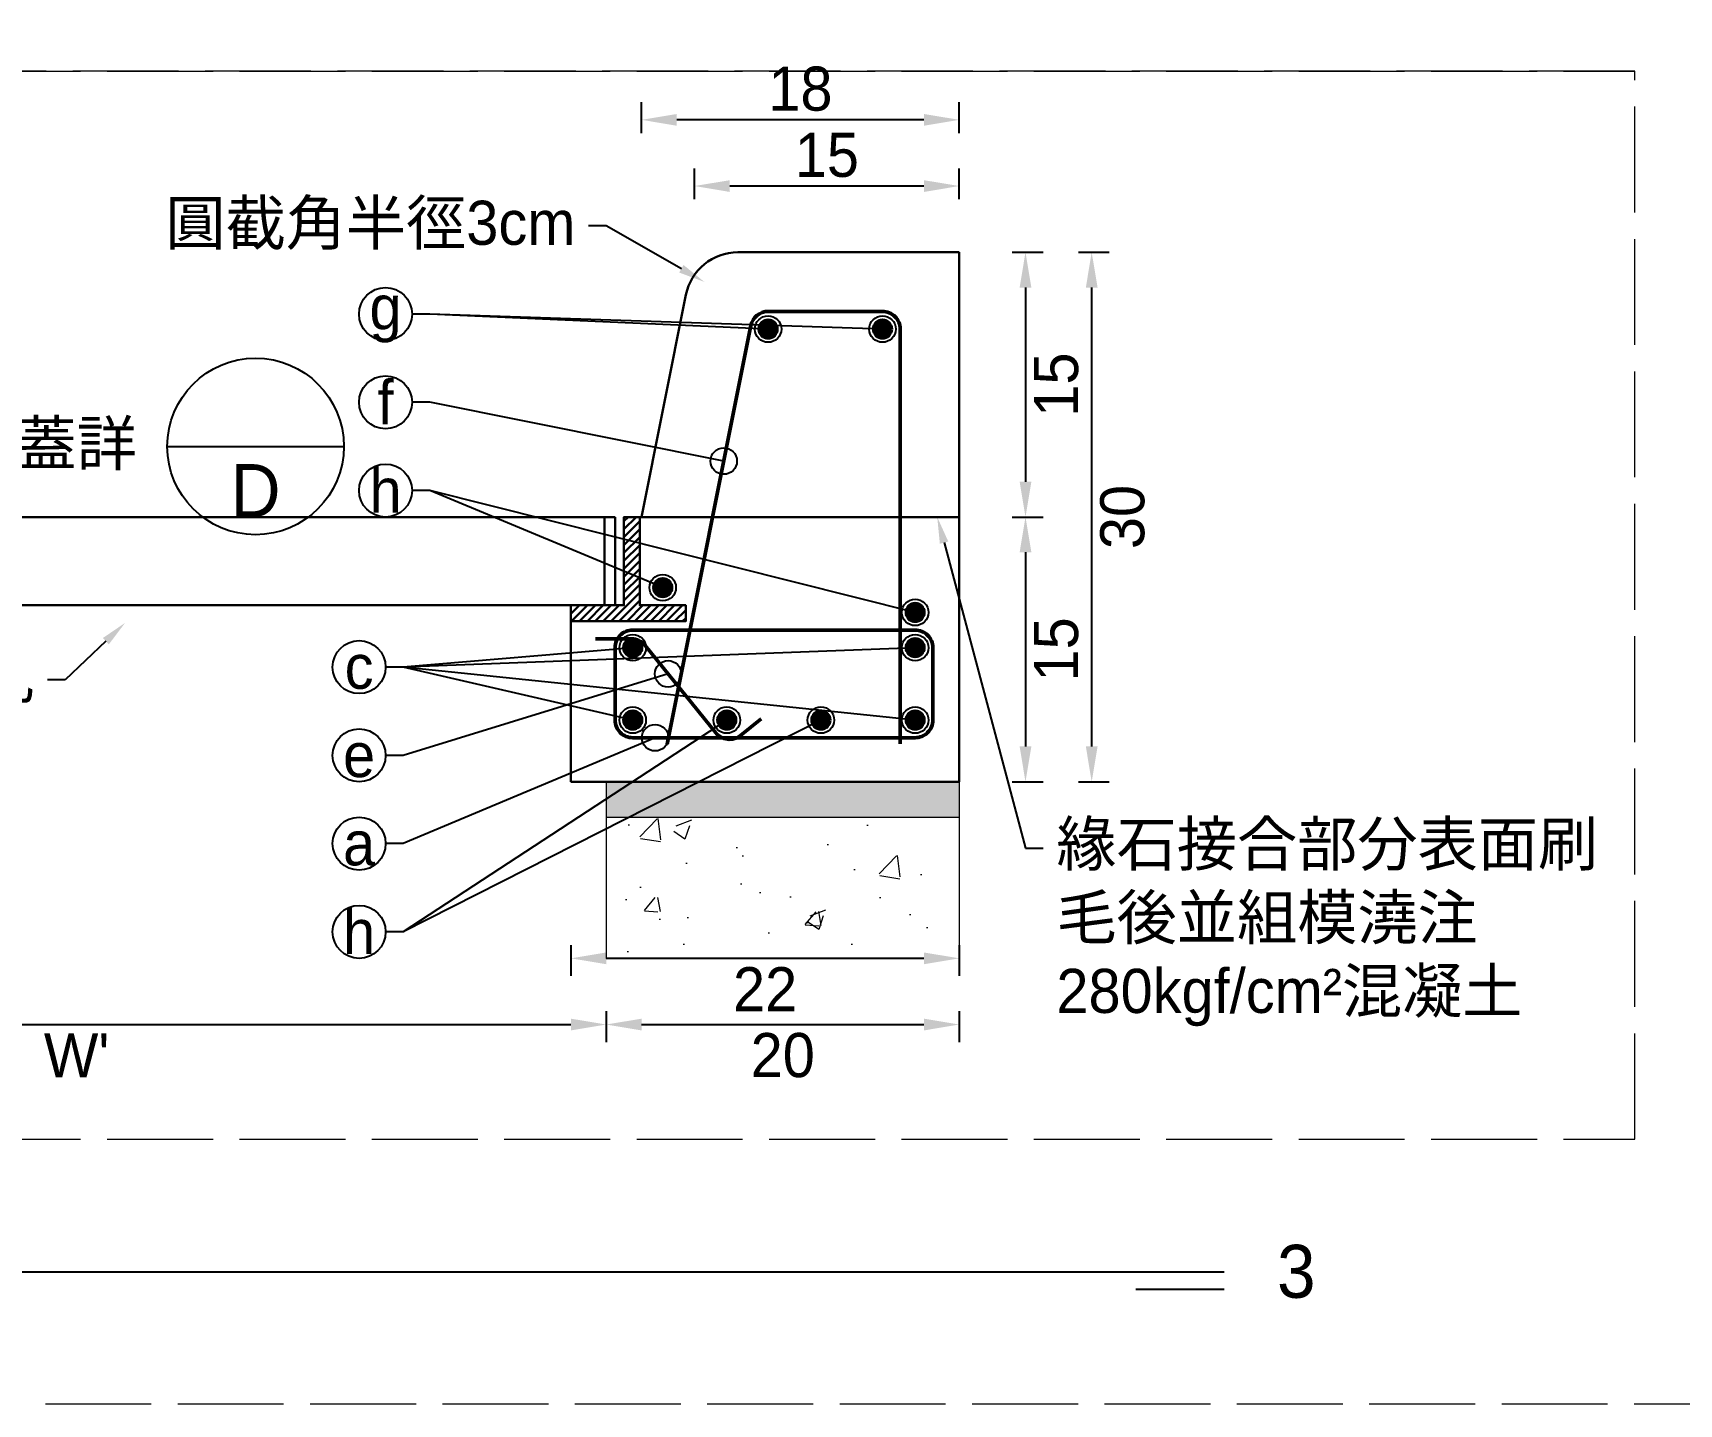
# Model space of a CAD drawing. Extents: x -2931 to 4779, y -2120 to 304.
# Drawn here: x -789.3 to -602.8, y -1964.5 to -1809.1 of the extents above; entities that cross this region are included whole.
import ezdxf
from ezdxf import colors
from ezdxf.entities.mleader import LeaderData, LeaderLine
from ezdxf.math import Vec2, Vec3

# ---------------------------------------------------------------- set-up
doc = ezdxf.new("R2010")
doc.units = 0
doc.header["$MEASUREMENT"] = 0
doc.linetypes.add('ACAD_ISO02W100', pattern=[15, 12, -3])
doc.layers.add('一、4.基本-隱藏', color=9, linetype='ACAD_ISO02W100', lineweight=20, plot=False)
doc.layers.add('三、3.文字-註解文字', color=2, linetype='Continuous')
for name, color, linetype, lineweight in [('二、1.繪圖-既有設施', 8, 'Continuous', 20), ('二、2.繪圖-施作項目', 181, 'Continuous', 30), ('二、5.繪圖-鋼筋', 60, 'Continuous', 50), ('二、6.繪圖-其他施作項目', 35, 'Continuous', 30)]:
    doc.layers.add(name, color=color, linetype=linetype, lineweight=lineweight)
doc.styles.add('次圖名(詳圖)', font='MS PGothic.ttf', dxfattribs={"height": 6})
doc.styles.add('註解文字', font='MS PGothic.ttf', dxfattribs={"height": 5})
doc.styles.add('註解文字(詳圖)', font='MS PGothic.ttf', dxfattribs={"height": 6})
doc.linetypes.add('ZIGZAG', pattern='A,0.00254,-5.08,[131,ltypeshp.shx,S=5.08,R=0,X=-5.08,Y=0],-10.16,[131,ltypeshp.shx,S=5.08,R=180,X=5.08,Y=0],-5.08', length=20.32254)
doc.dimstyles.new('註解文字', dxfattribs={"dimtxt": 5, "dimasz": 4, "dimexe": 2, "dimexo": 2.5, "dimgap": 1, "dimtad": 2, "dimzin": 0, "dimdsep": 46, "dimtxsty": '註解文字', "dimcen": 0.1, "dimclrd": 256, "dimclre": 256, "dimclrt": 256, "dimadec": 0, "dimazin": 0, "dimtfac": 1, "dimtofl": 0, "dimtmove": 0, "dimatfit": 3, "dimfxl": 1.5, "dimfxlon": 1, "dimtolj": 1, "dimtzin": 0, "dimlwd": -1, "dimlwe": -1, "dimarcsym": 1})

# ---------------------------------------------------------------- blocks, each defined once
blk = doc.blocks.new('*D177')
at = {"layer": 'Defpoints', "color": 0, "transparency": 16777216}
for p in [(-844.31, -1893.96), (-724.31, -1893.96), (-724.31, -1921.46)]:
    blk.add_point(p, dxfattribs=at)
at = {"layer": '三、3.文字-註解文字', "transparency": 16777216}
for p, q in [((-844.31, -1919.96), (-844.31, -1923.46)), ((-724.31, -1919.96), (-724.31, -1923.46)), ((-840.31, -1921.46), (-728.31, -1921.46))]:
    blk.add_line(p, q, dxfattribs=at)
for points in [[(-840.31, -1920.8), (-840.31, -1922.13), (-844.31, -1921.46)], [(-728.31, -1920.8), (-728.31, -1922.13), (-724.31, -1921.46)]]:
    blk.add_solid(points, dxfattribs=at)
at = {"layer": '三、3.文字-註解文字', "transparency": 16777216, "insert": (-784.31, -1924.96), "char_height": 5, "attachment_point": 5, "style": '註解文字'}
blk.add_mtext("\\A1;W'", dxfattribs=at)
blk = doc.blocks.new('*D178')
at = {"layer": 'Defpoints', "color": 0, "transparency": 16777216}
for p in [(-724.31, -1893.96), (-684.31, -1893.96), (-684.31, -1921.46)]:
    blk.add_point(p, dxfattribs=at)
at = {"layer": '三、3.文字-註解文字', "transparency": 16777216}
for p, q in [((-724.31, -1919.96), (-724.31, -1923.46)), ((-684.31, -1919.96), (-684.31, -1923.46)), ((-720.31, -1921.46), (-688.31, -1921.46))]:
    blk.add_line(p, q, dxfattribs=at)
for points in [[(-720.31, -1920.8), (-720.31, -1922.13), (-724.31, -1921.46)], [(-688.31, -1920.8), (-688.31, -1922.13), (-684.31, -1921.46)]]:
    blk.add_solid(points, dxfattribs=at)
at = {"layer": '三、3.文字-註解文字', "transparency": 16777216, "insert": (-704.31, -1924.96), "char_height": 5, "attachment_point": 5, "style": '註解文字'}
blk.add_mtext('\\A1;20', dxfattribs=at)
blk = doc.blocks.new('*D179')
at = {"layer": 'Defpoints', "color": 0, "transparency": 16777216}
for p in [(-714.31, -1826.46), (-714.31, -1835.96), (-684.31, -1835.96)]:
    blk.add_point(p, dxfattribs=at)
at = {"layer": '三、3.文字-註解文字', "transparency": 16777216}
for p, q in [((-714.31, -1827.96), (-714.31, -1824.46)), ((-684.31, -1827.96), (-684.31, -1824.46)), ((-688.31, -1826.46), (-710.31, -1826.46))]:
    blk.add_line(p, q, dxfattribs=at)
for points in [[(-710.31, -1825.8), (-710.31, -1827.13), (-714.31, -1826.46)], [(-688.31, -1825.8), (-688.31, -1827.13), (-684.31, -1826.46)]]:
    blk.add_solid(points, dxfattribs=at)
at = {"layer": '三、3.文字-註解文字', "transparency": 16777216, "insert": (-699.31, -1822.96), "char_height": 5, "attachment_point": 5, "style": '註解文字'}
blk.add_mtext('\\A1;15', dxfattribs=at)
blk = doc.blocks.new('*D180')
at = {"layer": 'Defpoints', "color": 0, "transparency": 16777216}
for p in [(-720.31, -1818.96), (-720.31, -1865.96), (-684.31, -1865.96)]:
    blk.add_point(p, dxfattribs=at)
at = {"layer": '三、3.文字-註解文字', "transparency": 16777216}
for p, q in [((-720.31, -1820.46), (-720.31, -1816.96)), ((-684.31, -1820.46), (-684.31, -1816.96)), ((-688.31, -1818.96), (-716.31, -1818.96))]:
    blk.add_line(p, q, dxfattribs=at)
for points in [[(-716.31, -1818.3), (-716.31, -1819.63), (-720.31, -1818.96)], [(-688.31, -1818.3), (-688.31, -1819.63), (-684.31, -1818.96)]]:
    blk.add_solid(points, dxfattribs=at)
at = {"layer": '三、3.文字-註解文字', "transparency": 16777216, "insert": (-702.31, -1815.46), "char_height": 5, "attachment_point": 5, "style": '註解文字'}
blk.add_mtext('\\A1;18', dxfattribs=at)
blk = doc.blocks.new('*D181')
at = {"layer": 'Defpoints', "color": 0, "transparency": 16777216}
for p in [(-684.31, -1833.96), (-684.31, -1863.96), (-676.81, -1863.96)]:
    blk.add_point(p, dxfattribs=at)
at = {"layer": '三、3.文字-註解文字', "transparency": 16777216}
for p, q in [((-678.31, -1833.96), (-674.81, -1833.96)), ((-676.81, -1837.96), (-676.81, -1859.96)), ((-678.31, -1863.96), (-674.81, -1863.96))]:
    blk.add_line(p, q, dxfattribs=at)
for points in [[(-677.47, -1837.96), (-676.14, -1837.96), (-676.81, -1833.96)], [(-677.47, -1859.96), (-676.14, -1859.96), (-676.81, -1863.96)]]:
    blk.add_solid(points, dxfattribs=at)
at = {"layer": '三、3.文字-註解文字', "transparency": 16777216, "insert": (-673.31, -1848.96), "char_height": 5, "attachment_point": 5, "rotation": 90, "style": '註解文字'}
blk.add_mtext('\\A1;15', dxfattribs=at)
blk = doc.blocks.new('*D182')
at = {"layer": 'Defpoints', "color": 0, "transparency": 16777216}
for p in [(-684.31, -1863.96), (-684.31, -1893.96), (-676.81, -1893.96)]:
    blk.add_point(p, dxfattribs=at)
at = {"layer": '三、3.文字-註解文字', "transparency": 16777216}
for p, q in [((-678.31, -1863.96), (-674.81, -1863.96)), ((-676.81, -1867.96), (-676.81, -1889.96)), ((-678.31, -1893.96), (-674.81, -1893.96))]:
    blk.add_line(p, q, dxfattribs=at)
for points in [[(-677.47, -1867.96), (-676.14, -1867.96), (-676.81, -1863.96)], [(-677.47, -1889.96), (-676.14, -1889.96), (-676.81, -1893.96)]]:
    blk.add_solid(points, dxfattribs=at)
at = {"layer": '三、3.文字-註解文字', "transparency": 16777216, "insert": (-673.31, -1878.96), "char_height": 5, "attachment_point": 5, "rotation": 90, "style": '註解文字'}
blk.add_mtext('\\A1;15', dxfattribs=at)
blk = doc.blocks.new('*D183')
at = {"layer": 'Defpoints', "color": 0, "transparency": 16777216}
for p in [(-684.31, -1833.96), (-669.31, -1833.96), (-684.31, -1893.96)]:
    blk.add_point(p, dxfattribs=at)
at = {"layer": '三、3.文字-註解文字', "transparency": 16777216}
for p, q in [((-670.81, -1833.96), (-667.31, -1833.96)), ((-669.31, -1889.96), (-669.31, -1837.96)), ((-670.81, -1893.96), (-667.31, -1893.96))]:
    blk.add_line(p, q, dxfattribs=at)
for points in [[(-669.97, -1837.96), (-668.64, -1837.96), (-669.31, -1833.96)], [(-669.97, -1889.96), (-668.64, -1889.96), (-669.31, -1893.96)]]:
    blk.add_solid(points, dxfattribs=at)
at = {"layer": '三、3.文字-註解文字', "transparency": 16777216, "insert": (-665.81, -1863.96), "char_height": 5, "attachment_point": 5, "rotation": 90, "style": '註解文字'}
blk.add_mtext('\\A1;30', dxfattribs=at)
blk = doc.blocks.new('_Small')
at = {"color": 0, "linetype": 'ByBlock', "lineweight": -2}
blk.add_circle((0, 0), 0.25, dxfattribs=at)
blk = doc.blocks.new('*D175')
at = {"layer": 'Defpoints', "color": 0, "transparency": 16777216}
for p in [(-728.31, -1893.96), (-684.31, -1893.96), (-684.31, -1913.96)]:
    blk.add_point(p, dxfattribs=at)
at = {"layer": '三、3.文字-註解文字', "transparency": 16777216}
for p, q in [((-728.31, -1912.46), (-728.31, -1915.96)), ((-684.31, -1912.46), (-684.31, -1915.96)), ((-724.31, -1913.96), (-688.31, -1913.96))]:
    blk.add_line(p, q, dxfattribs=at)
for points in [[(-724.31, -1913.3), (-724.31, -1914.63), (-728.31, -1913.96)], [(-688.31, -1913.3), (-688.31, -1914.63), (-684.31, -1913.96)]]:
    blk.add_solid(points, dxfattribs=at)
at = {"layer": '三、3.文字-註解文字', "transparency": 16777216, "insert": (-706.31, -1917.46), "char_height": 5, "attachment_point": 5, "style": '註解文字'}
blk.add_mtext('\\A1;22', dxfattribs=at)

msp = doc.modelspace()

# ---------------------------------------------------------------- hatches: boundary and pattern name
at = {"layer": '二、1.繪圖-既有設施'}
h = msp.add_hatch(dxfattribs=at)
h.set_pattern_fill('CROSS', color=256, scale=0.2)
h.set_pattern_definition([(0, (-456233.2273, -667426.6937), (1.27, 1.27), [0.635, -1.905]), (90, (-456232.9098, -667427.0112), (-1.27, 1.27), [0.635, -1.905])])
h.paths.add_polyline_path([(-684.307, -1893.964), (-724.307, -1893.964), (-724.307, -1897.964), (-684.307, -1897.964)])
h.paths.add_polyline_path([(-844.307, -1893.964), (-848.307, -1893.964), (-884.307, -1893.964), (-884.307, -1897.964), (-844.307, -1897.964)])
h = msp.add_hatch(dxfattribs=at)
h.set_pattern_fill('AR-CONC', color=256, scale=0.1)
h.set_pattern_definition([(50, (-456233.227, -667426.694), (18.2184669, -1.59390855), [1.905, -20.955]), (355, (-456233.227, -667426.694), (-3.52434214, 19.10568452), [1.524, -16.7640584]), (100.4514447, (-456231.709, -667426.826), (14.6941247, 17.5117752), [1.6190009, -17.80902446]), (46.1842, (-456233.227, -667421.614), (27.1079041, -4.2042328), [2.8575, -31.4325]), (96.6355576, (-456230.968, -667421.964), (23.7404134, 24.7426125), [2.4285023, -26.7135608]), (351.184151, (-456233.227, -667421.614), (23.7404134, 24.7426125), [2.2859967, -25.1459732]), (21, (-456230.687, -667422.884), (15.16143913, -10.22651982), [1.905, -20.955]), (326, (-456230.687, -667422.884), (6.18020283, 18.4187966), [1.524, -16.764]), (71.451445, (-456229.424, -667423.736), (21.34164193, 8.1922769), [1.6190009, -17.80899376]), (37.5, (-456233.227, -667426.6937), (0.308860325, 8.455503887), [0, -16.5608, 0, -17.018, 0, -16.8275]), (7.5, (-456233.227, -667426.694), (6.68196625, 10.01805748), [0, -9.7028, 0, -16.1798, 0, -6.4135]), (327.5, (-456238.8915, -667426.694), (13.559059517, -0.5728744), [0, -6.35, 0, -19.812, 0, -26.289]), (317.5, (-456241.431, -667426.694), (14.81291814, 2.5426491), [0, -8.255, 0, -13.1572, 0, -18.669])])
h.paths.add_polyline_path([(-724.307, -1913.964), (-684.307, -1913.964), (-684.307, -1897.964), (-724.307, -1897.964)])
h.paths.add_polyline_path([(-884.307, -1913.964), (-844.307, -1913.964), (-844.307, -1897.964), (-884.307, -1897.964)])
at = {"layer": '二、5.繪圖-鋼筋'}
h = msp.add_hatch(color=256, dxfattribs=at)
h.dxf.hatch_style = 1
h.paths.add_polyline_path([(-704.967, -1842.664, 1), (-706.967, -1842.664, 1)])
h = msp.add_hatch(color=256, dxfattribs=at)
h.dxf.hatch_style = 1
h.paths.add_polyline_path([(-692.007, -1842.664, 1), (-694.007, -1842.664, 1)])
h = msp.add_hatch(color=256, dxfattribs=at)
h.dxf.hatch_style = 1
h.paths.add_polyline_path([(-716.907, -1871.964, 1), (-718.907, -1871.964, 1)])
h = msp.add_hatch(color=256, dxfattribs=at)
h.dxf.hatch_style = 1
h.paths.add_polyline_path([(-688.307, -1874.764, 1), (-690.307, -1874.764, 1)])
h = msp.add_hatch(color=256, dxfattribs=at)
h.dxf.hatch_style = 1
h.paths.add_polyline_path([(-720.307, -1878.764, 1), (-722.307, -1878.764, 1)])
h = msp.add_hatch(color=256, dxfattribs=at)
h.dxf.hatch_style = 1
h.paths.add_polyline_path([(-688.307, -1878.764, 1), (-690.307, -1878.764, 1)])
h = msp.add_hatch(color=256, dxfattribs=at)
h.dxf.hatch_style = 1
h.paths.add_polyline_path([(-720.307, -1886.964, 1), (-722.307, -1886.964, 1)])
h = msp.add_hatch(color=256, dxfattribs=at)
h.dxf.hatch_style = 1
h.paths.add_polyline_path([(-709.647, -1886.964, 1), (-711.647, -1886.964, 1)])
h = msp.add_hatch(color=256, dxfattribs=at)
h.dxf.hatch_style = 1
h.paths.add_polyline_path([(-698.987, -1886.964, 1), (-700.987, -1886.964, 1)])
h = msp.add_hatch(color=256, dxfattribs=at)
h.dxf.hatch_style = 1
h.paths.add_polyline_path([(-688.307, -1886.964, 1), (-690.307, -1886.964, 1)])
at = {"layer": '二、6.繪圖-其他施作項目'}
h = msp.add_hatch(dxfattribs=at)
h.set_pattern_fill('ANSI31', color=256, scale=0.2)
h.set_pattern_definition([(45, (1601.3614, -3854.8895), (-0.4490128, 0.4490128), [])])
h.paths.add_polyline_path([(-854.307, -1863.964), (-856.107, -1863.964), (-856.107, -1873.964), (-861.307, -1873.964), (-861.307, -1875.764), (-848.307, -1875.764), (-848.307, -1873.964), (-854.307, -1873.964)])
h.paths.add_polyline_path([(-722.307, -1873.964), (-728.307, -1873.964), (-728.307, -1875.764), (-715.307, -1875.764), (-715.307, -1873.964), (-720.507, -1873.964), (-720.507, -1863.964), (-722.307, -1863.964)])

# ---------------------------------------------------------------- linework, layer by layer
at = {"layer": '一、4.基本-隱藏'}
for points in [[(-970.855, -1457.464), (-190.855, -1457.464), (-190.855, -1964.464), (-970.855, -1964.464)], [(-607.759, -1813.464), (-960.855, -1813.464), (-960.855, -1934.464), (-607.759, -1934.464)]]:
    msp.add_lwpolyline(points, close=True, dxfattribs=at)
msp.add_lwpolyline([(-960.855, -1813.464), (-607.759, -1813.464)], dxfattribs=at)
at = {"layer": '三、3.文字-註解文字'}
for points in [[(-774.039, -1855.964), (-754.039, -1855.964)], [(-914.307, -1949.464), (-654.307, -1949.464)], [(-654.307, -1951.464), (-664.307, -1951.464)]]:
    msp.add_lwpolyline(points, dxfattribs=at)
for centre, radius in [((-749.307, -1840.964), 3), ((-764.039, -1855.964), 10), ((-749.307, -1850.964), 3), ((-749.307, -1860.964), 3), ((-752.307, -1880.964), 3), ((-752.307, -1890.964), 3), ((-752.307, -1900.964), 3), ((-752.307, -1910.964), 3)]:
    msp.add_circle(centre, radius, dxfattribs=at)
at = {"layer": '二、1.繪圖-既有設施'}
for points in [[(-724.307, -1893.964), (-724.307, -1913.964)], [(-684.307, -1893.964), (-684.307, -1913.964)], [(-724.307, -1897.964), (-684.307, -1897.964)]]:
    msp.add_lwpolyline(points, dxfattribs=at)
at = {"layer": '二、2.繪圖-施作項目'}
msp.add_lwpolyline([(-684.307, -1833.964), (-709.388, -1833.964, 0.3575108), (-715.272, -1838.788), (-720.307, -1863.964)], format="xyb", dxfattribs=at)
for points in [[(-684.307, -1863.964), (-684.307, -1833.964)], [(-720.507, -1863.964), (-720.307, -1863.964)], [(-684.307, -1863.964), (-684.307, -1893.964)], [(-728.307, -1873.964), (-728.307, -1893.964)], [(-728.307, -1893.964), (-684.307, -1893.964)]]:
    msp.add_lwpolyline(points, dxfattribs=at)
at = {"layer": '二、2.繪圖-施作項目', "linetype": 'ZIGZAG', "ltscale": 0.1}
msp.add_lwpolyline([(-720.307, -1863.964), (-684.307, -1863.964)], dxfattribs=at)
at = {"layer": '二、5.繪圖-鋼筋'}
for points in [[(-717.413, -1889.693), (-707.929, -1842.272, -0.3575108), (-705.967, -1840.664), (-693.007, -1840.664, -0.4142136), (-691.007, -1842.664), (-691.007, -1889.664)], [(-706.758, -1886.822), (-709.092, -1888.707, -0.4142136), (-711.904, -1888.409), (-719.907, -1878.507, 0.226529), (-721.462, -1877.764), (-725.507, -1877.764)]]:
    msp.add_lwpolyline(points, format="xyb", dxfattribs=at)
msp.add_lwpolyline([(-721.307, -1876.764), (-689.307, -1876.764, -0.4142136), (-687.307, -1878.764), (-687.307, -1886.964, -0.4142136), (-689.307, -1888.964), (-721.307, -1888.964, -0.4142136), (-723.307, -1886.964), (-723.307, -1878.764, -0.4142136)], format="xyb", close=True, dxfattribs=at)
for centre in [(-705.967, -1842.664), (-693.007, -1842.664), (-717.907, -1871.964), (-689.307, -1874.764), (-721.307, -1878.764), (-689.307, -1878.764), (-721.307, -1886.964), (-710.647, -1886.964), (-699.987, -1886.964), (-689.307, -1886.964)]:
    msp.add_circle(centre, 1, dxfattribs=at)
at = {"layer": '二、6.繪圖-其他施作項目'}
for points in [[(-853.307, -1863.964), (-723.307, -1863.964)], [(-724.507, -1863.964), (-724.507, -1873.964)], [(-723.307, -1863.964), (-723.307, -1873.964)], [(-853.307, -1873.964), (-723.307, -1873.964)]]:
    msp.add_lwpolyline(points, dxfattribs=at)
msp.add_lwpolyline([(-720.507, -1863.964), (-722.307, -1863.964), (-722.307, -1873.964), (-728.307, -1873.964), (-728.307, -1875.764), (-715.307, -1875.764), (-715.307, -1873.964), (-720.507, -1873.964)], close=True, dxfattribs=at)

# ---------------------------------------------------------------- texts
at = {"layer": '三、3.文字-註解文字'}
for s, width, gutter_width, insert, char_height, attachment_point, style in [('g', 8.38231, 30, (-749.307, -1840.964), 5, 5, '註解文字'), ('f', 8.38231, 30, (-749.307, -1850.964), 5, 5, '註解文字'), ('D', 6.60394, 25, (-764.039, -1860.964), 6, 5, '註解文字(詳圖)'), ('h', 8.38231, 30, (-749.307, -1860.964), 5, 5, '註解文字'), ('c', 8.38231, 30, (-752.307, -1880.964), 5, 5, '註解文字'), ('e', 8.38231, 30, (-752.307, -1890.964), 5, 5, '註解文字'), ('a', 8.38231, 30, (-752.307, -1900.964), 5, 5, '註解文字'), ('h', 8.38231, 30, (-752.307, -1910.964), 5, 5, '註解文字'), ('3', 3, 15, (-648.307, -1949.464), 6, 4, '次圖名(詳圖)')]:
    msp.add_mtext_dynamic_manual_height_columns(s, width=width, gutter_width=gutter_width, heights=[0], dxfattribs=dict(at, insert=insert, char_height=char_height, attachment_point=attachment_point, style=style))

# ---------------------------------------------------------------- dimensions: what is measured, and where the dimension line sits
for base, p1, p2, text, picture, middle in [((-720.307, -1818.964), (-684.307, -1865.964), (-720.307, -1865.964), '18', '*D180', (-702.307, -1815.464)), ((-714.307, -1826.464), (-684.307, -1835.964), (-714.307, -1835.964), '15', '*D179', (-699.307, -1822.964)), ((-724.307, -1921.464), (-844.307, -1893.964), (-724.307, -1893.964), "W'", '*D177', (-784.307, -1924.964)), ((-684.307, -1913.964), (-728.307, -1893.964), (-684.307, -1893.964), '22', '*D175', (-706.307, -1917.464)), ((-684.307, -1921.464), (-724.307, -1893.964), (-684.307, -1893.964), '20', '*D178', (-704.307, -1924.964))]:
    dim = msp.add_linear_dim(base=base, p1=p1, p2=p2, text=text, dimstyle='註解文字', dxfattribs=at)
    dim.commit()
    dim.dimension.update_dxf_attribs({"geometry": picture, "text_midpoint": middle})
for base, p1, p2, text, picture, middle in [((-676.807, -1863.964), (-684.307, -1833.964), (-684.307, -1863.964), '15', '*D181', (-673.307, -1848.964)), ((-669.307, -1833.964), (-684.307, -1893.964), (-684.307, -1833.964), '30', '*D183', (-665.807, -1863.964)), ((-676.807, -1893.964), (-684.307, -1863.964), (-684.307, -1893.964), '15', '*D182', (-673.307, -1878.964))]:
    dim = msp.add_linear_dim(base=base, p1=p1, p2=p2, angle=90, text=text, dimstyle='註解文字', dxfattribs=at)
    dim.commit()
    dim.dimension.update_dxf_attribs({"geometry": picture, "text_midpoint": middle})

# ---------------------------------------------------------------- leaders
ml = msp.add_multileader_mtext('Standard', dxfattribs=at)
ml.set_content('圓截角半徑3cm', color=256, style='註解文字')
ml.set_leader_properties(color=144, linetype='ByLayer', lineweight=-1)
ml.build(insert=Vec2(0, 0))
ml.multileader.update_dxf_attribs({"dogleg_length": 2, "arrow_head_size": 3})
ctx = ml.context
ctx.base_point, ctx.char_height, ctx.arrow_head_size, ctx.landing_gap_size, ctx.plane_origin = Vec3(-777.148, -1830.964), 5, 3, 1.5, Vec3(-729.307, -1811.686)
ctx.text_align_type = 2
notes = []
notes.append((ctx, [(0, (1, 1, 0), (-724.307, -1830.964), (-1, 0), 2, [(0, [(-713.192, -1837.324)], 0, [])])]))
ctx.mtext.insert, ctx.mtext.alignment, ctx.mtext.flow_direction = Vec3(-727.807, -1828.123), 3, 5
ml = msp.add_multileader_mtext('Standard', dxfattribs=at)
ml.set_content('{\\fMS PGothic|b0|i0|c128|p34; }', color=256, style='註解文字')
ml.set_leader_properties(color=144, linetype='ByLayer', lineweight=-1)
ml.set_arrow_properties(name='SMALL')
ml.build(insert=Vec2(0, 0))
ml.multileader.update_dxf_attribs({"dogleg_length": 2, "arrow_head_size": 6})
ctx = ml.context
ctx.base_point, ctx.char_height, ctx.arrow_head_size, ctx.landing_gap_size, ctx.plane_origin = Vec3(-751.523, -1840.964), 5, 6, 1.5, Vec3(-723.567, -1847.064)
ctx.text_align_type = 2
notes.append((ctx, [(0, (1, 1, 0), (-744.307, -1840.964), (-1, 0), 2, [(0, [(-705.967, -1842.664)], 0, [])])]))
ctx.mtext.insert, ctx.mtext.alignment, ctx.mtext.flow_direction = Vec3(-747.807, -1838.464), 3, 5
ml = msp.add_multileader_mtext('Standard', dxfattribs=at)
ml.set_content('{\\fMS PGothic|b0|i0|c128|p34; }', color=256, style='註解文字')
ml.set_leader_properties(color=144, linetype='ByLayer', lineweight=-1)
ml.set_arrow_properties(name='SMALL')
ml.build(insert=Vec2(0, 0))
ml.multileader.update_dxf_attribs({"dogleg_length": 2, "arrow_head_size": 6})
ctx = ml.context
ctx.base_point, ctx.char_height, ctx.arrow_head_size, ctx.landing_gap_size, ctx.plane_origin = Vec3(-751.523, -1840.964), 5, 6, 1.5, Vec3(-715.407, -1847.064)
ctx.text_align_type = 2
notes.append((ctx, [(0, (1, 1, 0), (-744.307, -1840.964), (-1, 0), 2, [(0, [(-693.007, -1842.664)], 0, [])])]))
ctx.mtext.insert, ctx.mtext.alignment, ctx.mtext.flow_direction = Vec3(-747.807, -1838.464), 3, 5
ml = msp.add_multileader_mtext('Standard', dxfattribs=at)
ml.set_content('{\\fMS PGothic|b0|i0|c128|p34; }', color=256, style='註解文字')
ml.set_leader_properties(color=144, linetype='ByLayer', lineweight=-1)
ml.set_arrow_properties(name='SMALL')
ml.build(insert=Vec2(0, 0))
ml.multileader.update_dxf_attribs({"dogleg_length": 2, "arrow_head_size": 6})
ctx = ml.context
ctx.base_point, ctx.char_height, ctx.arrow_head_size, ctx.landing_gap_size, ctx.plane_origin = Vec3(-751.523, -1850.964), 5, 6, 1.5, Vec3(-727.718, -1857.618)
ctx.text_align_type = 2
notes.append((ctx, [(0, (1, 1, 0), (-744.307, -1850.964), (-1, 0), 2, [(0, [(-710.998, -1857.618)], 0, [])])]))
ctx.mtext.insert, ctx.mtext.alignment, ctx.mtext.flow_direction = Vec3(-747.807, -1848.464), 3, 5
ml = msp.add_multileader_mtext('Standard', dxfattribs=at)
ml.set_content('{\\fMS PGothic|b0|i0|c128|p34;鍍鋅格柵框蓋詳}', color=256, style='註解文字')
ml.set_leader_properties(color=144, linetype='ByLayer', lineweight=-1)
ml.build(insert=Vec2(0, 0))
ml.multileader.update_dxf_attribs({"dogleg_length": 2, "arrow_head_size": 3})
ctx = ml.context
ctx.base_point, ctx.char_height, ctx.arrow_head_size, ctx.landing_gap_size, ctx.plane_origin = Vec3(-826.736, -1855.964), 5, 3, 1.5, Vec3(-846.285, -1912.141)
notes.append((ctx, [(1, (1, 1, 0), (-828.736, -1855.964), (1, 0), 2, [(0, [(-828.736, -1865.964)], 0, [])])]))
ctx.mtext.insert, ctx.mtext.width, ctx.mtext.flow_direction = Vec3(-825.236, -1853.109), 50.82195, 5
ml = msp.add_multileader_mtext('Standard', dxfattribs=at)
ml.set_content('{\\fMS PGothic|b0|i0|c128|p34; }', color=256, style='註解文字')
ml.set_leader_properties(color=144, linetype='ByLayer', lineweight=-1)
ml.set_arrow_properties(name='SMALL')
ml.build(insert=Vec2(0, 0))
ml.multileader.update_dxf_attribs({"dogleg_length": 2, "arrow_head_size": 6})
ctx = ml.context
ctx.base_point, ctx.char_height, ctx.arrow_head_size, ctx.landing_gap_size, ctx.plane_origin = Vec3(-751.523, -1860.964), 5, 6, 1.5, Vec3(-727.718, -1867.618)
ctx.text_align_type = 2
notes.append((ctx, [(0, (1, 1, 0), (-744.307, -1860.964), (-1, 0), 2, [(0, [(-689.307, -1874.764)], 0, [])])]))
ctx.mtext.insert, ctx.mtext.alignment, ctx.mtext.flow_direction = Vec3(-747.807, -1858.464), 3, 5
ml = msp.add_multileader_mtext('Standard', dxfattribs=at)
ml.set_content('{\\fMS PGothic|b0|i0|c128|p34; }', color=256, style='註解文字')
ml.set_leader_properties(color=144, linetype='ByLayer', lineweight=-1)
ml.set_arrow_properties(name='SMALL')
ml.build(insert=Vec2(0, 0))
ml.multileader.update_dxf_attribs({"dogleg_length": 2, "arrow_head_size": 6})
ctx = ml.context
ctx.base_point, ctx.char_height, ctx.arrow_head_size, ctx.landing_gap_size, ctx.plane_origin = Vec3(-751.523, -1860.964), 5, 6, 1.5, Vec3(-727.496, -1869.257)
ctx.text_align_type = 2
notes.append((ctx, [(0, (1, 1, 0), (-744.307, -1860.964), (-1, 0), 2, [(0, [(-717.907, -1871.964)], 0, [])])]))
ctx.mtext.insert, ctx.mtext.alignment, ctx.mtext.flow_direction = Vec3(-747.807, -1858.464), 3, 5
ml = msp.add_multileader_mtext('Standard', dxfattribs=at)
ml.set_content('緣石接合部分表面刷毛後並組模澆注280kgf/cm²混凝土', color=256, style='註解文字')
ml.set_leader_properties(color=144, linetype='ByLayer', lineweight=-1)
ml.build(insert=Vec2(0, 0))
ml.multileader.update_dxf_attribs({"dogleg_length": 2, "arrow_head_size": 3})
ctx = ml.context
ctx.base_point, ctx.char_height, ctx.arrow_head_size, ctx.landing_gap_size, ctx.plane_origin = Vec3(-674.807, -1901.464), 5, 3, 1.5, Vec3(-573.184, -1952.957)
notes.append((ctx, [(0, (1, 1, 0), (-676.807, -1901.464), (1, 0), 2, [(0, [(-686.807, -1863.964)], 0, [])])]))
ctx.mtext.insert, ctx.mtext.width, ctx.mtext.flow_direction = Vec3(-673.307, -1898.481), 63.31486, 5
ml = msp.add_multileader_mtext('Standard', dxfattribs=at)
ml.set_content('溝蓋開孔', color=256, style='註解文字')
ml.set_leader_properties(color=144, linetype='ByLayer', lineweight=-1)
ml.build(insert=Vec2(0, 0))
ml.multileader.update_dxf_attribs({"dogleg_length": 2, "arrow_head_size": 3})
ctx = ml.context
ctx.base_point, ctx.char_height, ctx.arrow_head_size, ctx.landing_gap_size, ctx.plane_origin = Vec3(-818.933, -1882.409), 5, 3, 1.5, Vec3(-796.376, -1922.141)
ctx.text_align_type = 2
notes.append((ctx, [(0, (1, 1, 0), (-785.609, -1882.409), (-1, 0), 2, [(0, [(-778.828, -1875.964)], 0, [])])]))
ctx.mtext.insert, ctx.mtext.width, ctx.mtext.alignment, ctx.mtext.flow_direction = Vec3(-789.109, -1879.497), 29.56865, 3, 5
ml = msp.add_multileader_mtext('Standard', dxfattribs=at)
ml.set_content('{\\fMS PGothic|b0|i0|c128|p34; }', color=256, style='註解文字')
ml.set_leader_properties(color=144, linetype='ByLayer', lineweight=-1)
ml.set_arrow_properties(name='SMALL')
ml.build(insert=Vec2(0, 0))
ml.multileader.update_dxf_attribs({"dogleg_length": 2, "arrow_head_size": 6})
ctx = ml.context
ctx.base_point, ctx.char_height, ctx.arrow_head_size, ctx.landing_gap_size, ctx.plane_origin = Vec3(-754.523, -1880.964), 5, 6, 1.5, Vec3(-726.496, -1889.257)
ctx.text_align_type = 2
notes.append((ctx, [(0, (1, 1, 0), (-747.307, -1880.964), (-1, 0), 2, [(0, [(-721.307, -1878.764)], 0, [])])]))
ctx.mtext.insert, ctx.mtext.alignment, ctx.mtext.flow_direction = Vec3(-750.807, -1878.464), 3, 5
ml = msp.add_multileader_mtext('Standard', dxfattribs=at)
ml.set_content('{\\fMS PGothic|b0|i0|c128|p34; }', color=256, style='註解文字')
ml.set_leader_properties(color=144, linetype='ByLayer', lineweight=-1)
ml.set_arrow_properties(name='SMALL')
ml.build(insert=Vec2(0, 0))
ml.multileader.update_dxf_attribs({"dogleg_length": 2, "arrow_head_size": 6})
ctx = ml.context
ctx.base_point, ctx.char_height, ctx.arrow_head_size, ctx.landing_gap_size, ctx.plane_origin = Vec3(-754.523, -1880.964), 5, 6, 1.5, Vec3(-684.717, -1886.472)
ctx.text_align_type = 2
notes.append((ctx, [(0, (1, 1, 0), (-747.307, -1880.964), (-1, 0), 2, [(0, [(-689.307, -1878.764)], 0, [])])]))
ctx.mtext.insert, ctx.mtext.alignment, ctx.mtext.flow_direction = Vec3(-750.807, -1878.464), 3, 5
ml = msp.add_multileader_mtext('Standard', dxfattribs=at)
ml.set_content('{\\fMS PGothic|b0|i0|c128|p34; }', color=256, style='註解文字')
ml.set_leader_properties(color=144, linetype='ByLayer', lineweight=-1)
ml.set_arrow_properties(name='SMALL')
ml.build(insert=Vec2(0, 0))
ml.multileader.update_dxf_attribs({"dogleg_length": 2, "arrow_head_size": 6})
ctx = ml.context
ctx.base_point, ctx.char_height, ctx.arrow_head_size, ctx.landing_gap_size, ctx.plane_origin = Vec3(-754.523, -1880.964), 5, 6, 1.5, Vec3(-726.129, -1891.992)
ctx.text_align_type = 2
notes.append((ctx, [(0, (1, 1, 0), (-747.307, -1880.964), (-1, 0), 2, [(0, [(-689.307, -1886.964)], 0, [])])]))
ctx.mtext.insert, ctx.mtext.alignment, ctx.mtext.flow_direction = Vec3(-750.807, -1878.464), 3, 5
ml = msp.add_multileader_mtext('Standard', dxfattribs=at)
ml.set_content('{\\fMS PGothic|b0|i0|c128|p34; }', color=256, style='註解文字')
ml.set_leader_properties(color=144, linetype='ByLayer', lineweight=-1)
ml.set_arrow_properties(name='SMALL')
ml.build(insert=Vec2(0, 0))
ml.multileader.update_dxf_attribs({"dogleg_length": 2, "arrow_head_size": 6})
ctx = ml.context
ctx.base_point, ctx.char_height, ctx.arrow_head_size, ctx.landing_gap_size, ctx.plane_origin = Vec3(-754.523, -1880.964), 5, 6, 1.5, Vec3(-718.932, -1893.428)
ctx.text_align_type = 2
notes.append((ctx, [(0, (1, 1, 0), (-747.307, -1880.964), (-1, 0), 2, [(0, [(-721.307, -1886.964)], 0, [])])]))
ctx.mtext.insert, ctx.mtext.alignment, ctx.mtext.flow_direction = Vec3(-750.807, -1878.464), 3, 5
ml = msp.add_multileader_mtext('Standard', dxfattribs=at)
ml.set_content('{\\fMS PGothic|b0|i0|c128|p34; }', color=256, style='註解文字')
ml.set_leader_properties(color=144, linetype='ByLayer', lineweight=-1)
ml.set_arrow_properties(name='SMALL')
ml.build(insert=Vec2(0, 0))
ml.multileader.update_dxf_attribs({"dogleg_length": 2, "arrow_head_size": 6})
ctx = ml.context
ctx.base_point, ctx.char_height, ctx.arrow_head_size, ctx.landing_gap_size, ctx.plane_origin = Vec3(-754.523, -1890.964), 5, 6, 1.5, Vec3(-831.21, -1850.601)
ctx.text_align_type = 2
notes.append((ctx, [(0, (1, 1, 0), (-747.307, -1890.964), (-1, 0), 2, [(0, [(-717.297, -1881.736)], 0, [])])]))
ctx.mtext.insert, ctx.mtext.alignment, ctx.mtext.flow_direction = Vec3(-750.807, -1888.464), 3, 5
ml = msp.add_multileader_mtext('Standard', dxfattribs=at)
ml.set_content('{\\fMS PGothic|b0|i0|c128|p34; }', color=256, style='註解文字')
ml.set_leader_properties(color=144, linetype='ByLayer', lineweight=-1)
ml.set_arrow_properties(name='SMALL')
ml.build(insert=Vec2(0, 0))
ml.multileader.update_dxf_attribs({"dogleg_length": 2, "arrow_head_size": 6})
ctx = ml.context
ctx.base_point, ctx.char_height, ctx.arrow_head_size, ctx.landing_gap_size, ctx.plane_origin = Vec3(-754.523, -1910.964), 5, 6, 1.5, Vec3(-730.718, -1917.618)
ctx.text_align_type = 2
notes.append((ctx, [(0, (1, 1, 0), (-747.307, -1910.964), (-1, 0), 2, [(0, [(-710.647, -1886.964)], 0, [])])]))
ctx.mtext.insert, ctx.mtext.alignment, ctx.mtext.flow_direction = Vec3(-750.807, -1908.464), 3, 5
ml = msp.add_multileader_mtext('Standard', dxfattribs=at)
ml.set_content('{\\fMS PGothic|b0|i0|c128|p34; }', color=256, style='註解文字')
ml.set_leader_properties(color=144, linetype='ByLayer', lineweight=-1)
ml.set_arrow_properties(name='SMALL')
ml.build(insert=Vec2(0, 0))
ml.multileader.update_dxf_attribs({"dogleg_length": 2, "arrow_head_size": 6})
ctx = ml.context
ctx.base_point, ctx.char_height, ctx.arrow_head_size, ctx.landing_gap_size, ctx.plane_origin = Vec3(-754.523, -1910.964), 5, 6, 1.5, Vec3(-730.496, -1919.257)
ctx.text_align_type = 2
notes.append((ctx, [(0, (1, 1, 0), (-747.307, -1910.964), (-1, 0), 2, [(0, [(-699.987, -1886.964)], 0, [])])]))
ctx.mtext.insert, ctx.mtext.alignment, ctx.mtext.flow_direction = Vec3(-750.807, -1908.464), 3, 5
ml = msp.add_multileader_mtext('Standard', dxfattribs=at)
ml.set_content('{\\fMS PGothic|b0|i0|c128|p34; }', color=256, style='註解文字')
ml.set_leader_properties(color=144, linetype='ByLayer', lineweight=-1)
ml.set_arrow_properties(name='SMALL')
ml.build(insert=Vec2(0, 0))
ml.multileader.update_dxf_attribs({"dogleg_length": 2, "arrow_head_size": 6})
ctx = ml.context
ctx.base_point, ctx.char_height, ctx.arrow_head_size, ctx.landing_gap_size, ctx.plane_origin = Vec3(-754.523, -1900.964), 5, 6, 1.5, Vec3(-831.21, -1860.601)
ctx.text_align_type = 2
notes.append((ctx, [(0, (1, 1, 0), (-747.307, -1900.964), (-1, 0), 2, [(0, [(-718.768, -1888.964)], 0, [])])]))
ctx.mtext.insert, ctx.mtext.alignment, ctx.mtext.flow_direction = Vec3(-750.807, -1898.464), 3, 5
for ctx, leaders in notes:
    for number, flags, end, landing, length, lines in leaders:
        leader = LeaderData()
        leader.index, (leader.has_last_leader_line, leader.has_dogleg_vector, leader.attachment_direction) = number, flags
        leader.last_leader_point, leader.dogleg_vector, leader.dogleg_length = Vec3(end), Vec3(landing), length
        for number, points, colour, breaks in lines:
            line = LeaderLine()
            line.index, line.vertices, line.color, line.breaks = number, Vec3.list(points), colors.encode_raw_color(colour), breaks
            leader.lines.append(line)
        ctx.leaders.append(leader)

doc.saveas('drawing.dxf')
